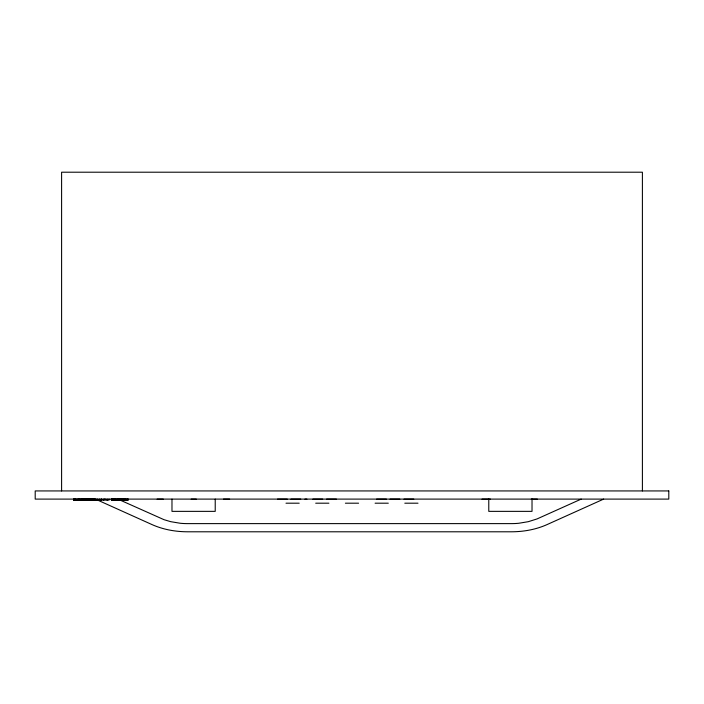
<?xml version="1.0" encoding="UTF-8"?>
<svg xmlns="http://www.w3.org/2000/svg" width="704" height="704" viewBox="0 0 704 704"><rect width="100%" height="100%" fill="white"/><g stroke="black" fill="none" stroke-linecap="round" stroke-linejoin="round"><path stroke-width="1.06" d="M581.196 499.101L537.117 518.901L528.317 521.682L518.786 523.266A75.706 75.706 0 0 1 511.394 523.618L187.669 523.618A75.706 75.706 0 0 1 180.286 523.266L170.746 521.682L164.058 519.702L117.876 499.101L117.964 500.122M603.636 499.101L546.92 524.647C535.788 529.602 523.538 531.758 511.394 531.793L187.669 531.793C175.525 531.758 163.284 529.602 152.152 524.647L96.43 499.55M157.106 499.162L163.284 499.162M191.162 499.162L196.293 499.162M223.45 499.162L229.627 499.162M277.473 499.162L287.285 499.162M290.919 499.162L300.74 499.162M304.929 499.162L306.909 499.162M312.875 499.162L322.687 499.162M326.577 499.162L336.389 499.162M376.578 499.162L386.39 499.162M390.034 499.162L399.846 499.162M403.982 499.162L413.802 499.162M481.994 499.162L490.468 499.162M531.274 499.162L537.372 499.162M83.01 500.122L73.85 500.122L73.85 499.101M118.527 500.122L111.346 500.122L111.346 499.101M286 503.193L299.2 503.193M315.7 503.193L328.9 503.193M345.4 503.193L358.6 503.193M375.1 503.193L388.3 503.193M404.8 503.193L418 503.193M642.4 490.934L642.4 172.207L61.6 172.207L61.6 490.934M532.022 499.101L532.022 511.359L488.778 511.359L488.778 499.101M215.222 499.101L215.222 511.359L171.978 511.359L171.978 499.101M127.996 499.101L128.066 500.122L119.134 500.122L119.134 499.101M127.987 499.101L127.855 500.122M127.785 499.101L127.732 500.122M127.67 499.101L127.556 500.122M127.538 499.101L127.442 500.122M127.318 499.101L127.345 500.122M127.186 499.101L127.213 500.122M127.072 499.101L127.081 500.122M126.94 499.101L126.94 500.122M125.937 499.101L125.937 500.122M125.55 499.101L125.55 500.122M125.321 499.101L125.338 500.122M124.054 499.101L124.054 500.122M123.93 499.101L123.93 500.122M123.798 499.101L123.798 500.122M123.675 499.101L123.675 500.122M123.438 499.101L123.561 500.122M123.332 499.101L123.332 500.122M123.209 499.101L123.218 500.122M123.033 500.122L123.015 499.101L122.857 500.122M122.223 499.101L122.223 500.122M122.003 499.101L122.003 500.122M121.194 499.101L121.194 500.122M121.07 499.101L121.035 500.122M120.877 499.101L120.824 500.122L120.701 499.101M120.586 499.101L120.622 500.122M120.41 499.101L120.446 500.122M120.226 499.101L120.314 500.122M120.138 499.101L120.076 500.122M119.97 499.101L120.058 500.122M119.865 499.101L119.777 500.122M119.75 499.101L119.689 500.122M119.539 499.101L119.478 500.122M119.434 499.101L119.363 500.122M119.319 499.101L119.205 500.122M118.298 499.101L118.246 500.122M118.043 499.101L118.034 500.122M117.858 499.101L117.858 500.122M117.674 499.101L117.674 500.122M117.031 499.101L117.031 500.122M116.415 499.101L116.415 500.122M115.949 499.101L115.843 500.122M115.377 500.122L115.377 499.101L115.245 500.122M115.21 499.101L115.086 500.122L114.99 499.101M114.831 499.101L114.893 500.122M114.136 499.101L114.136 500.122M113.705 499.101L113.705 500.122M113.274 499.101L113.274 500.122M113.08 499.101L113.08 500.122M112.851 499.101L112.851 500.122M112.622 499.101L112.622 500.122M112.402 499.101L112.402 500.122M112.191 499.101L112.191 500.122M111.989 499.101L111.857 500.122M111.795 499.101L111.742 500.122M111.637 499.101L111.593 500.122M111.558 499.101L111.496 500.122M109.05 499.101L109.05 500.122L105.292 500.122L105.292 499.101M107.166 499.101L107.166 500.122M104.342 499.101L104.342 500.122L83.292 500.122L83.274 499.101M103.84 499.101L103.84 500.122M101.314 499.101L101.394 500.122M101.235 499.101L101.235 500.122M99.37 499.101L99.37 500.122M97.504 499.101L97.504 500.122M96.061 499.101L96.061 500.122M95.181 500.122L95.181 499.101L95.005 500.122M94.952 499.101L94.873 500.122L94.75 499.101M94.618 499.101L94.618 500.122M94.415 499.101L94.415 500.122M94.204 499.101L94.204 500.122M94.019 499.101L94.019 500.122M93.808 499.101L93.72 500.122M93.562 499.101L93.579 500.122M93.438 499.101L93.438 500.122M93.289 499.101L93.289 500.122M93.122 499.101L93.122 500.122M93.078 499.101L93.078 500.122M92.814 499.101L92.796 500.122M92.646 499.101L92.646 500.122M92.259 499.101L92.259 500.122M92.198 499.101L92.198 500.122M92.048 499.101L92.048 500.122M91.819 499.101L91.881 500.122M91.59 499.101L91.59 500.122M91.344 499.101L91.344 500.122M91.027 499.101L91.08 500.122M90.71 499.101L90.666 500.122M90.376 499.101L90.376 500.122M90.244 499.101L90.244 500.122M90.042 499.101L90.042 500.122M89.813 499.101L89.813 500.122M89.698 499.101L89.698 500.122M89.382 499.101L89.364 500.122M88.678 499.101L88.678 500.122M88.528 499.101L88.528 500.122M88.343 499.101L88.343 500.122M88.106 499.101L88.106 500.122M88.009 499.101L88.009 500.122M87.683 499.101L87.683 500.122M87.27 499.101L87.358 500.122M87.05 499.101L87.05 500.122M86.874 499.101L86.874 500.122M86.75 499.101L86.75 500.122M86.205 499.101L86.205 500.122M86.108 499.101L86.108 500.122M85.95 499.101L85.95 500.122M85.747 499.101L85.747 500.122M85.712 499.101L85.712 500.122M85.492 499.101L85.492 500.122M85.404 499.101L85.404 500.122M85.298 499.101L85.298 500.122M85.087 499.101L85.087 500.122M84.964 499.101L84.964 500.122M84.788 499.101L84.823 500.122M84.63 499.101L84.63 500.122M84.515 499.101L84.515 500.122M84.26 499.101L84.26 500.122M84.031 499.101L84.031 500.122M83.838 499.101L83.838 500.122M83.67 499.101L83.67 500.122M83.415 499.101L83.53 500.122M82.702 499.101L82.782 500.122M82.588 499.101L82.579 500.122M82.447 499.101L82.386 500.122M82.254 499.101L82.245 500.122M82.21 499.101L82.086 500.122M82.069 499.101L81.954 500.122M81.849 499.101L81.831 500.122M81.726 499.101L81.664 500.122M81.47 499.101L81.47 500.122M81.057 499.101L81.057 500.122M80.212 499.101L80.212 500.122M80.124 499.101L80.124 500.122M79.614 499.101L79.614 500.122M79.341 499.101L79.341 500.122M79.191 499.101L79.191 500.122M79.042 499.101L79.042 500.122M78.892 499.101L78.892 500.122M78.751 499.101L78.751 500.122M78.61 499.101L78.61 500.122M78.47 499.101L78.417 500.122M78.364 499.101L78.267 500.122M78.223 499.101L78.144 500.122L78.056 499.101M77.889 499.101L77.889 500.122M76.877 499.101L76.877 500.122M75.997 499.101L75.997 500.122M75.794 499.101L75.865 500.122M75.592 499.101L75.592 500.122M75.398 499.101L75.398 500.122M75.266 499.101L75.266 500.122M75.143 499.101L75.143 500.122M75.02 499.101L74.906 500.122M74.8 499.101L74.8 500.122M74.703 499.101L74.615 500.122M74.51 499.101L74.51 500.122M74.413 499.101L74.325 500.122M74.193 499.101L74.254 500.122M74.026 499.101L74.14 500.122M73.946 499.101L73.876 500.122M668.8 490.934L35.2 490.934L35.2 499.101L668.8 499.101L668.8 490.934M118.474 500.122L118.448 499.101L118.492 500.122M118.351 500.122L118.334 499.101L118.342 500.122M124.775 500.122L124.775 499.101L124.687 500.122M92.506 500.122L92.506 499.101L92.462 500.122M89.021 500.122L89.021 499.101L88.95 500.122M86.478 500.122L86.478 499.101L86.469 500.122M82.975 500.122L82.975 499.101L82.905 500.122"/></g></svg>
